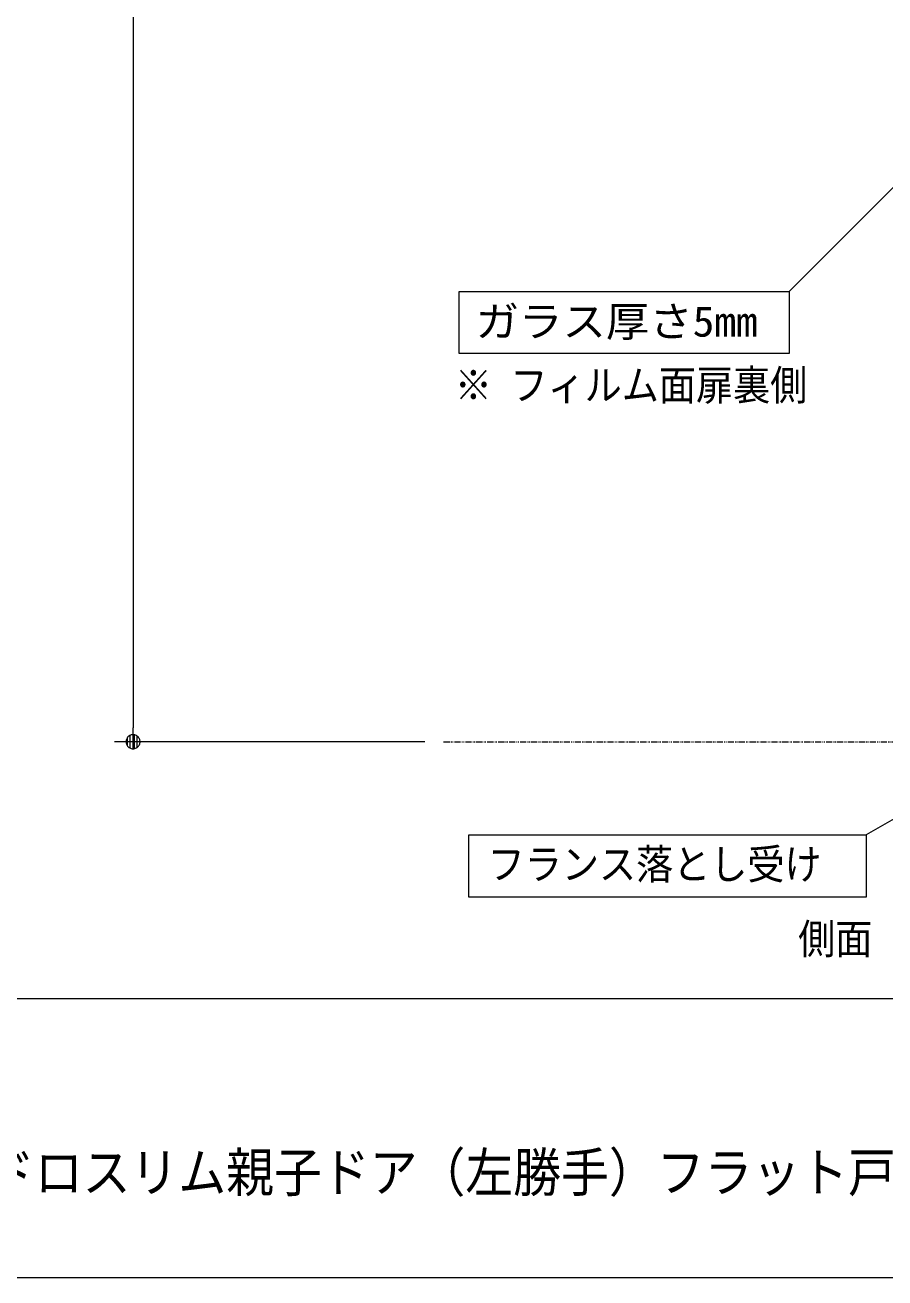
# Model space of a CAD drawing. Units: millimetres, scale not verified. Extents: x -4547 to 4547, y -2284 to 2284.
# Drawn here: x -2773 to -2080, y -2078 to -1069 of the extents above; entities that cross this region are included whole.
import ezdxf
from ezdxf.enums import TextEntityAlignment as Align

# ---------------------------------------------------------------- set-up
doc = ezdxf.new("R2010")
doc.units = ezdxf.units.MM
doc.header["$LTSCALE"] = 20
doc.linetypes.add('DOUBLE_CHAIN1', pattern=[8.8, 5, -1, 0.6, -0.6, 0.6, -1])
for name, color, linetype, lineweight in [('0-0_3一般', 7, 'Continuous', 9), ('0-2_0', 7, 'Continuous', 9), ('0-3_2寸法-3', 7, 'Continuous', 9), ('0-4_2寸法-1', 7, 'Continuous', 9), ('0-5_1図面枠', 7, 'Continuous', 9)]:
    doc.layers.add(name, color=color, linetype=linetype, lineweight=lineweight)
doc.styles.add('ＭＳ ゴシック', font='')
doc.styles.get('ＭＳ ゴシック').set_extended_font_data('MS Gothic')

# ---------------------------------------------------------------- blocks, each defined once
blk = doc.blocks.new('グループ-69')
at = {"layer": '0-0_3一般', "linetype": 'DOUBLE_CHAIN1'}
blk.add_line((-21904.6, -32920), (-8904.6, -32920), dxfattribs=at)
blk = doc.blocks.new('グループ-76')
at = {"layer": '0-0_3一般'}
blk.add_blockref('グループ-69', (0, 0), dxfattribs=at)
blk = doc.blocks.new('_Dot')
at = {"layer": '0-2_0'}
for p, q in [((-10, 0), (-20, 0)), ((9.78, 2), (-9.78, 2)), ((7.99, 6), (-7.99, 6)), ((9.16, -3.98), (-9.16, -3.98)), ((6, -7.98), (-6, -7.98))]:
    blk.add_line(p, q, dxfattribs=at)
for points in [[(10, 0), (9.92, 1.25), (9.69, 2.49), (9.3, 3.68), (8.76, 4.82), (8.09, 5.88), (7.29, 6.85), (6.37, 7.71), (5.36, 8.44), (4.26, 9.05), (3.09, 9.51), (1.87, 9.82), (0.63, 9.98), (-0.63, 9.98), (-1.87, 9.82), (-3.09, 9.51), (-4.26, 9.05), (-5.36, 8.44), (-6.37, 7.71), (-7.29, 6.85), (-8.09, 5.88), (-8.76, 4.82), (-9.3, 3.68), (-9.69, 2.49), (-9.92, 1.25), (-10, 0), (0, 0)], [(-10, 0), (-9.92, -1.25), (-9.69, -2.49), (-9.3, -3.68), (-8.76, -4.82), (-8.09, -5.88), (-7.29, -6.85), (-6.37, -7.71), (-5.36, -8.44), (-4.26, -9.05), (-3.09, -9.51), (-1.87, -9.82), (-0.63, -9.98), (0.63, -9.98), (1.87, -9.82), (3.09, -9.51), (4.26, -9.05), (5.36, -8.44), (6.37, -7.71), (7.29, -6.85), (8.09, -5.88), (8.76, -4.82), (9.3, -3.68), (9.69, -2.49), (9.92, -1.25), (10, 0), (0, 0)]]:
    blk.add_lwpolyline(points, close=True, dxfattribs=at)
blk = doc.blocks.new('グループ-138')
at = {"layer": '0-5_1図面枠'}
blk.add_line((-60000, -37050), (60000, -37050), dxfattribs=at)
blk.add_lwpolyline([(-60000, 41550), (60000, 41550), (60000, -41550), (-60000, -41550)], close=True, dxfattribs=at)
blk = doc.blocks.new('図面枠')
at = {"layer": '0-5_1図面枠'}
blk.add_blockref('グループ-138', (0, 0), dxfattribs=at)

msp = doc.modelspace()

# ---------------------------------------------------------------- linework, layer by layer
at = {"layer": '0-3_2寸法-3'}
for p, q in [((-1959.35, -1085.47), (-2157.44, -1283.56)), ((-1976.85, -1652.5), (-2095.5, -1721))]:
    msp.add_line(p, q, dxfattribs=at)
for points in [[(-2157.44, -1333.56), (-2423.29, -1333.56), (-2423.29, -1283.56), (-2157.44, -1283.56)], [(-2095.5, -1771), (-2415.5, -1771), (-2415.5, -1721), (-2095.5, -1721)]]:
    msp.add_lwpolyline(points, close=True, dxfattribs=at)
at = {"layer": '0-4_2寸法-1'}
for p, q in [((-2685.85, 254.24), (-2685.85, -1634.74)), ((-2450.85, -1646), (-2700.85, -1646))]:
    msp.add_line(p, q, dxfattribs=at)

# ---------------------------------------------------------------- block references
at = {"layer": '0-0_3一般', "xscale": 0.05, "yscale": 0.05}
msp.add_blockref('グループ-76', (-1340.62, 0), dxfattribs=at)
at = {"layer": '0-4_2寸法-1', "xscale": 0.5627563, "yscale": 0.5627563, "rotation": 270}
msp.add_blockref('_Dot', (-2685.85, -1646), dxfattribs=at)
at = {"layer": '0-5_1図面枠', "xscale": 0.05, "yscale": 0.05}
msp.add_blockref('図面枠', (-1340.62, 0), dxfattribs=at)

# ---------------------------------------------------------------- texts
at = {"layer": '0-3_2寸法-3', "style": 'ＭＳ ゴシック'}
for s, height, width, p in [('ガラス厚さ5mm', 24.41, 1.05, (-2410.01, -1327.3)), ('※ フィルム面扉裏側', 24.34, 0.9, (-2426.74, -1378.46)), ('フランス落とし受け', 24.34, 0.9, (-2400.31, -1764.01)), ('側面\u3000', 24.34, 0.9, (-2150.28, -1824.09))]:
    msp.add_text(s, height=height, dxfattribs=dict(at, width=width)).set_placement(p, align=Align.BOTTOM_LEFT)
at = {"layer": '0-5_1図面枠', "style": 'ＭＳ ゴシック', "width": 0.9}
msp.add_text('クアドロスリム親子ドア（左勝手）フラット戸当たり', height=31.38, dxfattribs=at).set_placement((-2880.54, -2017.62), align=Align.BOTTOM_LEFT)

doc.saveas('drawing.dxf')
